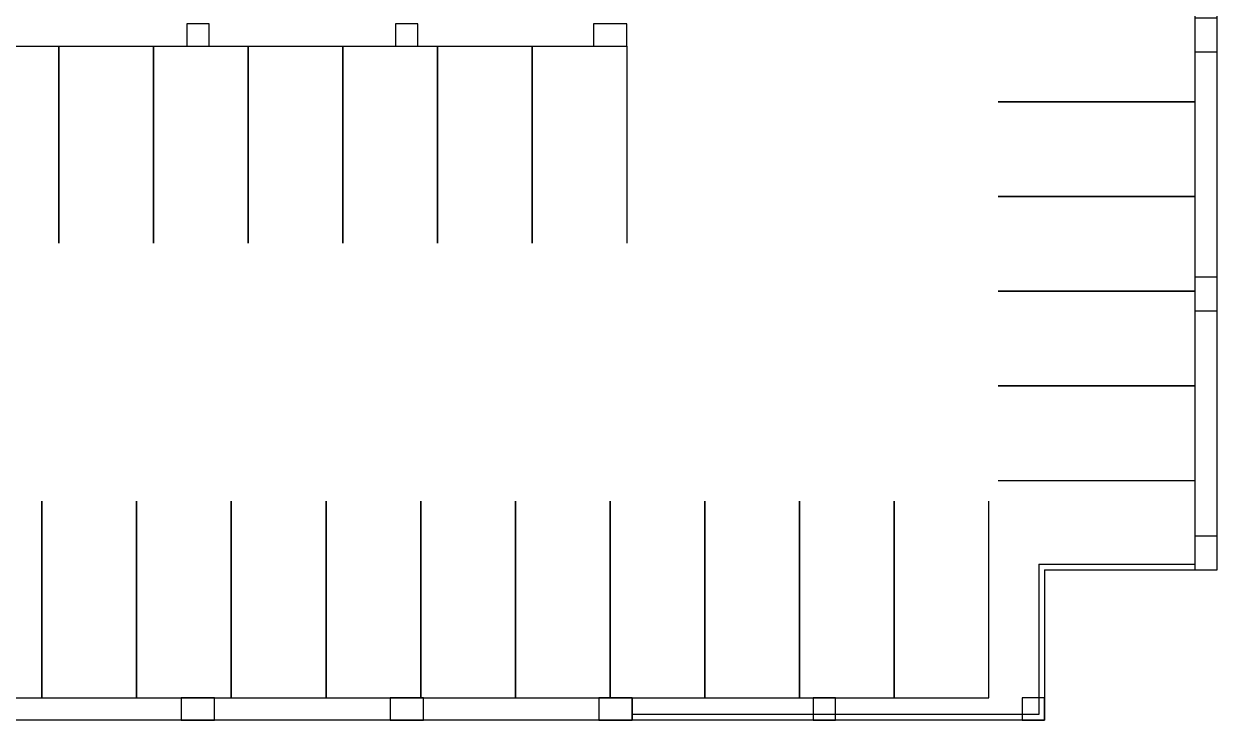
# Model space of a CAD drawing. Header units: inches. Extents: x -12 to 4124, y -12 to 2190.
# Drawn here: x 2699 to 3984, y -12 to 738 of the extents above; entities that cross this region are included whole.
import ezdxf

# ---------------------------------------------------------------- set-up
doc = ezdxf.new("R2010")
doc.units = ezdxf.units.IN
doc.header["$LTSCALE"] = 10
doc.header["$MEASUREMENT"] = 0
doc.layers.add('A-COLS', color=5, linetype='CONTINUOUS')
doc.layers.add('A-FLOR', color=3, linetype='CONTINUOUS')

msp = doc.modelspace()

# ---------------------------------------------------------------- linework, layer by layer
at = {"layer": 'A-COLS'}
for points in [[(2874, 714), (2898, 714), (2898, 738), (2874, 738)], [(3099, 714), (3123, 714), (3123, 738), (3099, 738)], [(3312, 738), (3312, 714), (3348, 714), (3348, 738)], [(3984, 744), (3960, 744), (3960, 708), (3984, 708)], [(3984, 465), (3960, 465), (3960, 429), (3984, 429)], [(3984, 186), (3960, 186), (3960, 150), (3984, 150)], [(2904, -12), (2904, 12), (2868, 12), (2868, -12)], [(3129, -12), (3129, 12), (3093, 12), (3093, -12)], [(3354, -12), (3354, 12), (3318, 12), (3318, -12)], [(3549, -12), (3573, -12), (3573, 12), (3549, 12)], [(3774, -12), (3798, -12), (3798, 12), (3774, 12)]]:
    msp.add_lwpolyline(points, close=True, dxfattribs=at)
at = {"layer": 'A-FLOR'}
for p, q in [((3792, 156), (3960, 156)), ((3792, 156), (3792, -6)), ((3798, 150), (3960, 150)), ((3798, 150), (3798, -12)), ((3792, -6), (3354, -6)), ((3798, -12), (3354, -12))]:
    msp.add_line(p, q, dxfattribs=at)
at = {"layer": 'A-FLOR', "flags": 128}
for points in [[(3984, 150), (3984, 2028.4), (3960, 2028.4), (3960, 150), (3984, 150)], [(3748, 755.9), (3960, 755.9), (3960, 653.9), (3748, 653.9)], [(2634, 501.9), (2634, 713.9), (2736, 713.9), (2736, 501.9)], [(2736, 501.9), (2736, 713.9), (2838, 713.9), (2838, 501.9)], [(2838, 501.9), (2838, 713.9), (2940, 713.9), (2940, 501.9)], [(2940, 501.9), (2940, 713.9), (3042, 713.9), (3042, 501.9)], [(3042, 501.9), (3042, 713.9), (3144, 713.9), (3144, 501.9)], [(3144, 501.9), (3144, 713.9), (3246, 713.9), (3246, 501.9)], [(3246, 501.9), (3246, 713.9), (3348, 713.9), (3348, 501.9)], [(3748, 653.9), (3960, 653.9), (3960, 551.9), (3748, 551.9)], [(3748, 551.9), (3960, 551.9), (3960, 449.9), (3748, 449.9)], [(3748, 449.9), (3960, 449.9), (3960, 347.9), (3748, 347.9)], [(3748, 347.9), (3960, 347.9), (3960, 245.9), (3748, 245.9)], [(2616, 223.9), (2616, 11.9), (2718, 11.9), (2718, 223.9)], [(2718, 223.9), (2718, 11.9), (2820, 11.9), (2820, 223.9)], [(2820, 223.9), (2820, 11.9), (2922, 11.9), (2922, 223.9)], [(2922, 223.9), (2922, 11.9), (3024, 11.9), (3024, 223.9)], [(3024, 223.9), (3024, 11.9), (3126, 11.9), (3126, 223.9)], [(3126, 223.9), (3126, 11.9), (3228, 11.9), (3228, 223.9)], [(3228, 223.9), (3228, 11.9), (3330, 11.9), (3330, 223.9)], [(3330, 223.9), (3330, 11.9), (3432, 11.9), (3432, 223.9)], [(3432, 223.9), (3432, 11.9), (3534, 11.9), (3534, 223.9)], [(3534, 223.9), (3534, 11.9), (3636, 11.9), (3636, 223.9)], [(3636, 223.9), (3636, 11.9), (3738, 11.9), (3738, 223.9)], [(3354, -12), (2643, -12), (2643, 12), (3354, 12), (3354, -12)]]:
    msp.add_lwpolyline(points, dxfattribs=at)

doc.saveas('drawing.dxf')
